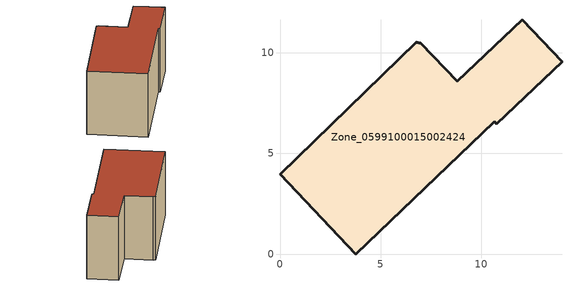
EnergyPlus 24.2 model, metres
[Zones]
Zone_0599100015002424
 floor ground (C_G): 3.76,0 0,3.96 6.78,10.53 7,10.48 8.81,8.58 12.04,11.64 14.02,9.57 10.77,6.48 10.65,6.59 z0.85
 wall outside (C_F): 10.77,6.48 14.02,9.57 12.04,11.64 8.81,8.58 7,10.48 6.78,10.53 0,3.96 3.76,0 10.65,6.59 10.77,6.48 z0.85:7.04
 roof outside (C_R): 0,3.96 3.76,0 10.65,6.59 10.77,6.48 14.02,9.57 12.04,11.64 8.81,8.58 7,10.48 6.78,10.53 z7.04
[BUILDING]
Pand.0599100015002424: North Axis=0; Terrain=City; Loads Convergence Tolerance Value=0.04; Temperature Convergence Tolerance Value=0.4; Solar Distribution=FullExterior; Maximum Number of Warmup Days=25; Minimum Number of Warmup Days=1
[Site:Location]
Rotterdam.The.Hague.AP_ZH_NLD Design_Conditions: Latitude=51.96; Longitude=4.45; Time Zone=1; Elevation=-4.5
[SITE:GROUNDTEMPERATURE:BUILDINGSURFACE]
18, 18, 18, 18, 18, 18, 18, 18, 18, 18, 18, 18
[MATERIAL] Thermal Absorptance=0.9; Solar Absorptance=0.7; Visible Absorptance=0.7
Name | Roughness | Thickness | Conductivity | Density | Specific Heat
G.TI.1975-1991 | MediumSmooth | 0.15 | 0.288461 | 540 | 1210
F.TI.1975-1991 | Rough | 0.3 | 0.230769 | 1920 | 840
R.TI.1975-1991 | MediumRough | 0.2 | 0.153846 | 1500 | 1000
[CONSTRUCTION]
C_G: G.TI.1975-1991
C_F: F.TI.1975-1991
C_R: R.TI.1975-1991
[ZONE]
Zone_0599100015002424: Type=1; Multiplier=1; Ceiling Height=Autocalculate; Volume=Autocalculate; Floor Area=autocalculate; Part of Total Floor Area=Yes
[ZONEINFILTRATION:DESIGNFLOWRATE]
Infil_Zone_0599100015002424: Zone or ZoneList or Space or SpaceList=Zone_0599100015002424; Schedule=AlwaysOn; Design Flow Rate Calculation Method=Flow/Area; Flow Rate per Floor Area=0.003; Constant Term Coefficient=1; Temperature Term Coefficient=0; Velocity Term Coefficient=0; Velocity Squared Term Coefficient=0
[HVACTEMPLATE:ZONE:IDEALLOADSAIRSYSTEM]
Zone_0599100015002424: Maximum Heating Supply Air Temperature=50; Minimum Cooling Supply Air Temperature=13; Maximum Heating Supply Air Humidity Ratio=0.0156; Minimum Cooling Supply Air Humidity Ratio=0.0077; Heating Limit=NoLimit; Cooling Limit=NoLimit; Dehumidification Control Type=ConstantSensibleHeatRatio; Cooling Sensible Heat Ratio=0.7; Dehumidification Setpoint=60; Humidification Control Type=None; Humidification Setpoint=30; Outdoor Air Method=None; Outdoor Air Flow Rate per Person=0.00944; Outdoor Air Flow Rate per Zone Floor Area=0; Outdoor Air Flow Rate per Zone=0; Demand Controlled Ventilation Type=None; Outdoor Air Economizer Type=NoEconomizer; Heat Recovery Type=None; Sensible Heat Recovery Effectiveness=0.7; Latent Heat Recovery Effectiveness=0.65
[ZONECONTROL:THERMOSTAT]
ThermostatControl_Zone_0599100015002424: Zone or ZoneList=Zone_0599100015002424; Control Type Schedule=DualSetpointControlType; Control 1=Thermostat_Zone_0599100015002424; Temperature Difference Between Cutout And Setpoint=0
[THERMOSTATSETPOINT:DUALSETPOINT]
Thermostat_Zone_0599100015002424: Heating Setpoint Temperature Schedule=HeatingSetpoint_Zone_0599100015002424; Cooling Setpoint Temperature Schedule=CoolingSetpoint_Zone_0599100015002424
[SCHEDULE:COMPACT]
HeatingSetpoint_Zone_0599100015002424: Through: 12/31, For: AllDays, Until: 24:00, 21
CoolingSetpoint_Zone_0599100015002424: Through: 12/31, For: AllDays, Until: 24:00, 24
DualSetpointControlType: Through: 12/31, For: AllDays, Until: 24:00, 4
AlwaysOn: Through: 12/31, For: AllDays, Until: 24:00, 1
